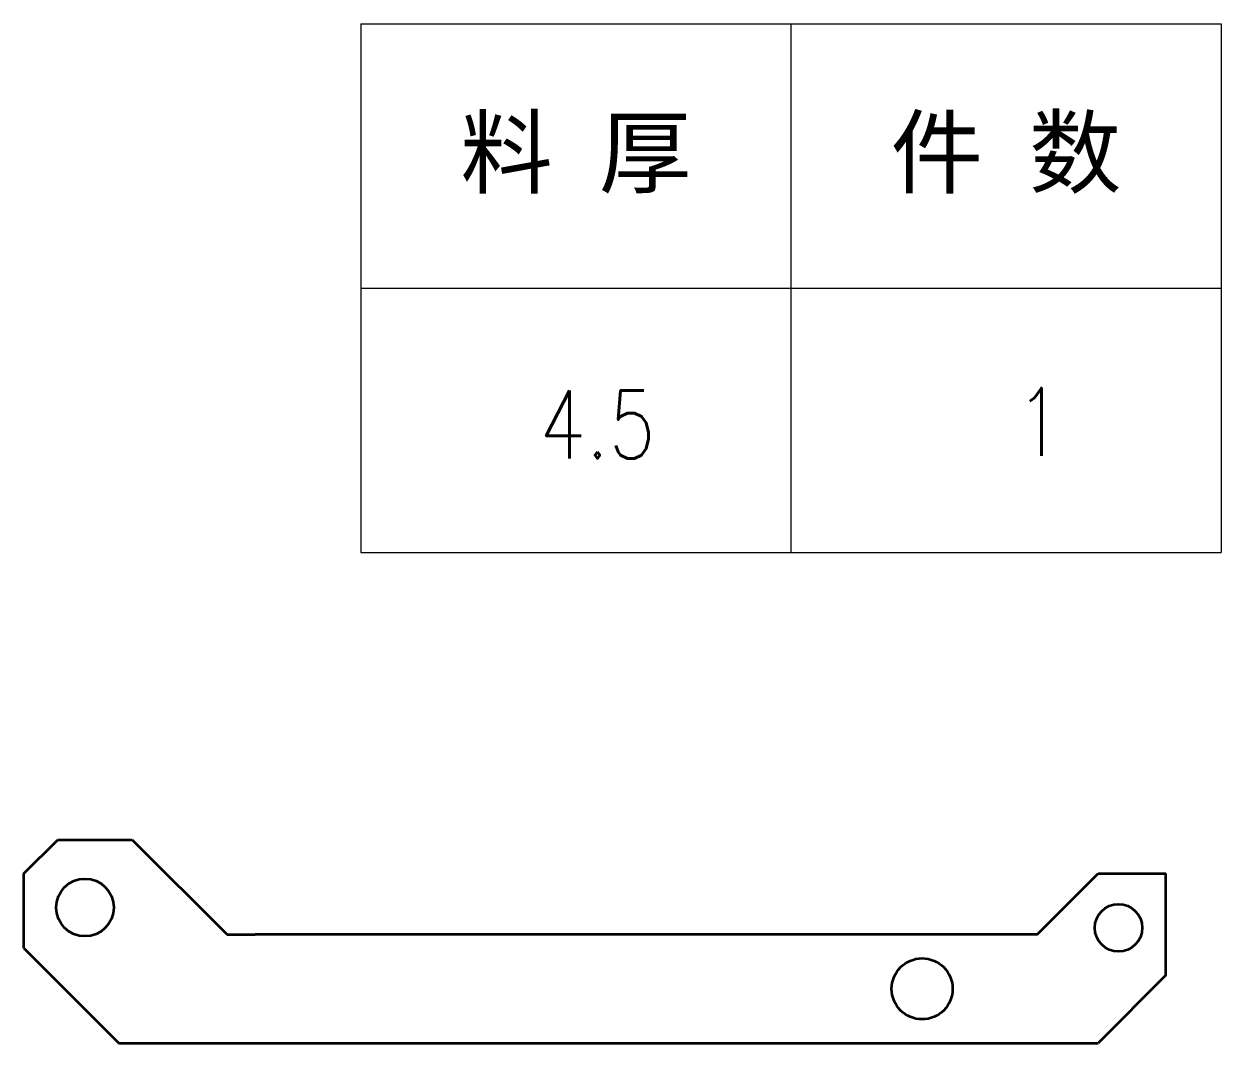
# Model space of a CAD drawing. Header units: millimetres. Extents: x 53130 to 124945, y -23470 to -1811.
# Drawn here: x 54478.6 to 54655.3, y -2077.3 to -1926.9 of the extents above; entities that cross this region are included whole.
import ezdxf
from ezdxf.enums import TextEntityAlignment as Align

# ---------------------------------------------------------------- set-up
doc = ezdxf.new("R2010")
doc.units = ezdxf.units.MM
doc.header["$LTSCALE"] = 0.5
doc.layers.add('标注线', color=3, linetype='Continuous', lineweight=18)
doc.layers.add('粗实线', color=7, linetype='Continuous', lineweight=35)
doc.styles.add('DIM', font='romans.shx', dxfattribs={"width": 0.8, "bigfont": 'bigfont.shx'})

# ---------------------------------------------------------------- blocks, each defined once
blk = doc.blocks.new('*T381')
at = {"color": 0, "linetype": 'ByBlock', "lineweight": -2, "transparency": 16777216}
for p, q in [((0, 0), (127, 0)), ((0, 0), (0, -78)), ((63.5, 0), (63.5, -78)), ((127, 0), (127, -78)), ((0, -39), (127, -39)), ((0, -78), (127, -78))]:
    blk.add_line(p, q, dxfattribs=at)
at = {"color": 0, "transparency": 16777216, "char_height": 10, "width": 60.5, "attachment_point": 5}
for s, insert in [('{\\fSimSun|b0|i0|c134|p2;料 厚}', (31.75, -19.5)), ('{\\fSimSun|b0|i0|c134|p2;件 数}', (95.25, -19.5))]:
    blk.add_mtext(s, dxfattribs=dict(at, insert=insert))
blk = doc.blocks.new('拆图参数')
blk.add_blockref('*T381', (-63.5, 78))
at = {"style": 'DIM', "width": 0.8}
blk.add_attdef('6', text='', height=10, dxfattribs=at).set_placement((-37.13, 18.91), align=Align.MIDDLE_LEFT)
blk.add_attdef('1', text='', height=10, dxfattribs=at).set_placement((36.65, 19.27), align=Align.MIDDLE_CENTER)

msp = doc.modelspace()

# ---------------------------------------------------------------- linework, layer by layer
at = {"layer": '粗实线', "ltscale": 0.176771}
msp.add_line((54478.567, -2052.282), (54483.567, -2047.282), dxfattribs=at)
at = {"layer": '粗实线', "ltscale": 0.275001}
msp.add_line((54483.567, -2047.282), (54494.567, -2047.281), dxfattribs=at)
at = {"layer": '粗实线', "ltscale": 0.494979}
msp.add_line((54494.567, -2047.281), (54508.567, -2061.281), dxfattribs=at)
at = {"layer": '粗实线', "ltscale": 0.275003}
for p, q in [((54478.567, -2063.282), (54478.567, -2052.282)), ((54647.147, -2067.281), (54647.147, -2052.279))]:
    msp.add_line(p, q, dxfattribs=at)
at = {"layer": '粗实线', "ltscale": 0.318194}
msp.add_line((54628.156, -2061.28), (54637.155, -2052.281), dxfattribs=at)
at = {"layer": '粗实线', "ltscale": 0.249817}
msp.add_line((54637.155, -2052.281), (54647.147, -2052.281), dxfattribs=at)
at = {"layer": '粗实线', "ltscale": 0.103113}
msp.add_line((54508.567, -2061.281), (54512.692, -2061.281), dxfattribs=at)
at = {"layer": '粗实线', "ltscale": 0.498538}
msp.add_line((54628.156, -2061.28), (54512.692, -2061.281), dxfattribs=at)
at = {"layer": '粗实线', "ltscale": 0.49497}
msp.add_line((54478.567, -2063.282), (54492.567, -2077.281), dxfattribs=at)
at = {"layer": '粗实线', "ltscale": 0.353553}
msp.add_line((54647.147, -2067.281), (54637.147, -2077.281), dxfattribs=at)
at = {"layer": '粗实线'}
msp.add_line((54492.567, -2077.281), (54637.147, -2077.281), dxfattribs=at)
for centre, radius in [((54487.567, -2057.281), 4.25), ((54640.147, -2060.281), 3.5), ((54611.155, -2069.281), 4.5)]:
    msp.add_circle(centre, radius, dxfattribs=at)

# ---------------------------------------------------------------- block references
at = {"layer": '标注线', "color": 7}
msp.add_blockref('拆图参数', (54591.779, -2004.924), dxfattribs=at).add_auto_attribs({'1': '1', '6': '4.5'})

doc.saveas('drawing.dxf')
